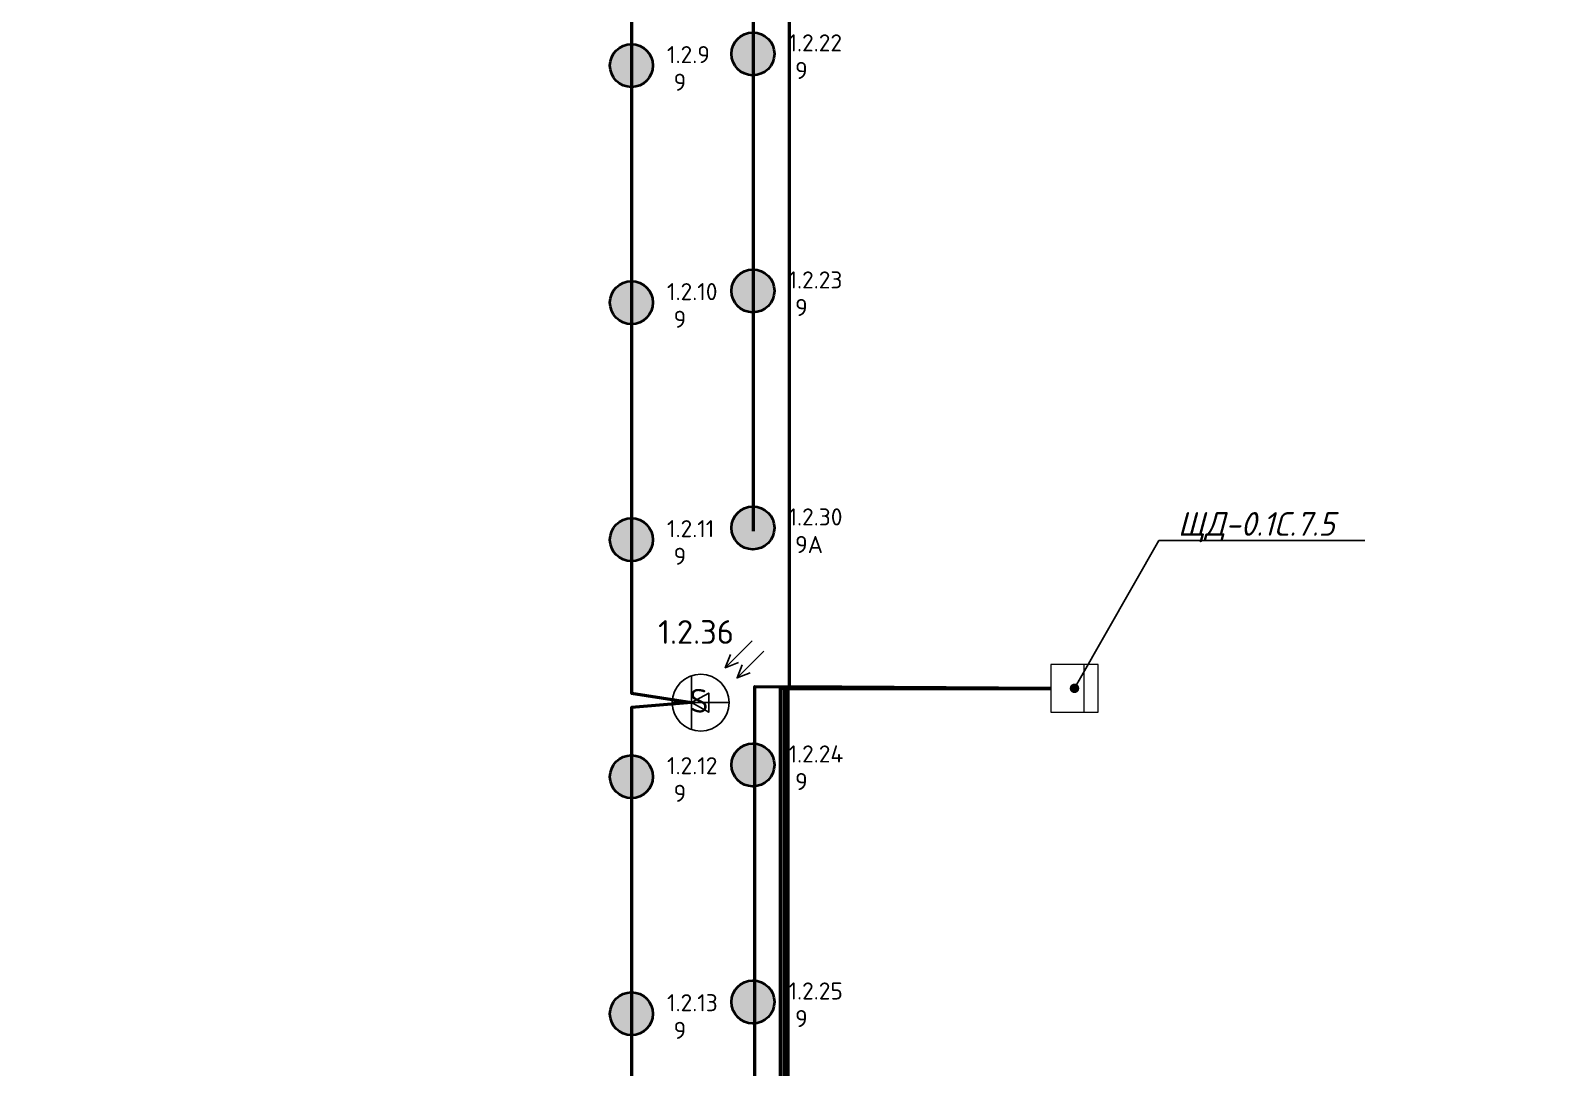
# Model space of a CAD drawing. Header units: millimetres. Extents: x -813692 to 807431, y 0 to 1813163.
# Drawn here: x -4200 to 11836, y 810732 to 821671 of the extents above; entities that cross this region are included whole.
import ezdxf
from ezdxf import colors
from ezdxf.entities.mleader import LeaderData, LeaderLine
from ezdxf.math import Vec2, Vec3

# ---------------------------------------------------------------- set-up
doc = ezdxf.new("R2010")
doc.units = ezdxf.units.MM
for name, color, linetype, lineweight in [('0_Авт.', 10, 'Continuous', 5), ('_АСУД_Щиты', 6, 'Continuous', 0), ('_Гр.ЩД-0.1С.7.5.I1.1', 6, 'Continuous', 50), ('_Гр.ЩД-0.1С.7.5.I1.2', 6, 'Continuous', 50), ('_Гр.ЩД-0.1С.7.5.I1.3', 6, 'Continuous', 50), ('_Гр.ЩД-0.1С.7.5.I1.4', 6, 'Continuous', 50), ('_Гр.ЩД-0.1С.7.5.I2.1', 6, 'Continuous', 50), ('_Гр.ЩД-0.1С.7.5.I2.2', 6, 'Continuous', 50), ('_Гр.ЩД-0.1С.7.5.I2.3', 6, 'Continuous', 50), ('_Гр.ЩД-0.1С.7.5.I2.4', 6, 'Continuous', 50), ('_Гр.ЩД-0.1С.7.5.I3.1', 6, 'Continuous', 50), ('_Гр.ЩД-0.1С.7.5.I3.2', 6, 'Continuous', 50), ('_Гр.ЩД-0.1С.7.5.I3.3', 6, 'Continuous', 50), ('_освещение_dali', 3, 'Continuous', 50), ('A-ANNO-DIMS', 7, 'Continuous', 9), ('АР_монолит', 252, 'Continuous', 50)]:
    doc.layers.add(name, color=color, linetype=linetype, lineweight=lineweight)
doc.layers.add('DLX_FL0_LUM 1', color=7, linetype='Continuous', lineweight=40, true_color=0x2419e6)
doc.layers.add('DLX_FL0_LUM 12', color=7, linetype='Continuous', lineweight=40, true_color=0xf75408)
doc.layers.add('Вставка', color=252, linetype='Continuous')
doc.styles.add('GOST 2.304', font='GOST Common.ttf')
doc.styles.add('TableTextStyle', font='isocpeur.ttf')
doc.styles.add('Шрифт - 200', font='GOST Common Italic.ttf', dxfattribs={"height": 200})
doc.linetypes.add('Truba', pattern='A,3e-05,[4,MSH_7,S=1,R=0,X=0,Y=0],-3.022072', length=3.022102)
doc.linetypes.add('Проводка в лотке', pattern='A,7.5,[130,ltypeshp.shx,S=0.5,R=0,X=0,Y=0],1,[130,ltypeshp.shx,S=1,R=90,X=0,Y=-0.5],1,[130,ltypeshp.shx,S=0.5,R=0,X=0,Y=0],7.5', length=17)
doc.dimstyles.new('М-200', dxfattribs={"dimtxt": 400, "dimasz": 160, "dimexe": 200, "dimexo": 400, "dimgap": 50, "dimtad": 1, "dimdec": 0, "dimzin": 0, "dimdsep": 46, "dimtxsty": 'GOST 2.304', "dimblk": 'ARCHTICK', "dimcen": 180, "dimdle": 200, "dimadec": 0, "dimazin": 0, "dimtfac": 1, "dimtdec": 0, "dimtmove": 1, "dimatfit": 0, "dimfxl": 1, "dimtolj": 1, "dimtzin": 0, "dimarcsym": 0})

# ---------------------------------------------------------------- blocks, each defined once
blk = doc.blocks.new('_ArchTick')
at = {"color": 0, "linetype": 'ByBlock', "const_width": 0.15}
blk.add_lwpolyline([(-0.5, -0.5), (0.5, 0.5)], dxfattribs=at)
blk = doc.blocks.new('*D38')
at = {"layer": 'A-ANNO-DIMS', "color": 0, "lineweight": -2, "transparency": 16777216}
blk.add_arc((-165703.7676731799, -113309.3101140604), 107894.1889250758, 269.9999981265246, 325.9999989582677, dxfattribs=at)
at = {"layer": 'Defpoints', "color": 0, "lineweight": 30, "transparency": 16777216}
for p in [(-165703.7676731799, -113309.3091635258), (-165703.7668851693, -113309.3106455803), (-75741.26265267245, -173989.7883267059), (-131170.9544618714, -215527.9034105485), (-165703.7712240207, -221903.312837654)]:
    blk.add_point(p, dxfattribs=at)
at = {"layer": 'A-ANNO-DIMS', "color": 0, "lineweight": -2, "transparency": 16777216, "xscale": 160, "yscale": 160, "zscale": 160}
for p, rotation in [((-76255.43229090606, -173642.9765130139), 55.99999895826774), ((-165703.771201138, -221203.4990391362), 179.9999981265246)]:
    blk.add_blockref('_ArchTick', p, dxfattribs=dict(at, rotation=rotation))
at = {"layer": 'A-ANNO-DIMS', "color": 0, "transparency": 16777216, "insert": (-114299.5111252726, -207821.9792714138), "char_height": 400, "attachment_point": 5, "rotation": 28.54121534937681, "style": 'GOST 2.304'}
blk.add_mtext('\\A1;56,0%%D', dxfattribs=at)
blk = doc.blocks.new('_Dot')
at = {"color": 0, "linetype": 'ByBlock', "lineweight": -2}
blk.add_line((-0.5, 0), (-1, 0), dxfattribs=at)
at = {"color": 0, "linetype": 'ByBlock', "const_width": 0.5}
blk.add_lwpolyline([(-0.25, 0, 1), (0.25, 0, 1)], format="xyb", close=True, dxfattribs=at)
blk = doc.blocks.new('A$C7830629c')
at = {"layer": '_АСУД_Щиты', "color": 3, "linetype": 'Continuous'}
for points in [[(250, -250), (250, 250), (-250, 250), (-250, -250)], [(250, -250), (250, 250), (100, 250), (100, -250)]]:
    blk.add_lwpolyline(points, close=True, dxfattribs=at)
blk = doc.blocks.new('A$C85fa3c5e')
at = {"layer": '0_Авт.', "color": 6, "lineweight": 25, "ltscale": 100}
for points in [[(5.417746751476443, 6.504526139769325), (2.58931962673023, 3.676099015023055), (3.1495424469515, 5.067555227666105)], [(5.417746751476443, 6.504526139769325), (2.58931962673023, 3.676099015023055), (3.980775839373337, 4.236321835244382)], [(6.65513414658335, 5.427814271205609), (3.826707021837137, 2.599387146459339), (4.386929842058407, 3.990843359102389)], [(6.65513414658335, 5.427814271205609), (3.826707021837137, 2.599387146459339), (5.218163234480244, 3.159609966680666)], [(-0.973161963223788, 2.837773034147467), (-0.9797434211436666, -2.835507508141315)], [(-3, 0), (3, 0)], [(-0.9762891355229613, 0), (0.849210957217224, 1.00349029789481), (0.849210957217224, -0.009745142086561742)], [(-0.9762891355229613, 0), (0.837584313495995, -1.022913873340165), (0.849210957217224, -0.009745142086565295)]]:
    blk.add_lwpolyline(points, dxfattribs=at)
blk.add_circle((0, 0), 3, dxfattribs=at)
blk = doc.blocks.new('DIC2')
at = {"lineweight": 0, "ltscale": 100, "style": 'TableTextStyle'}
for tag, p, height in [('S', (997.388352397812, 14832.82428771653), 250), ('9', (1796.747214070403, 13063.75614712783, 3), 180), ('9', (514.7993021522398, 12939.87122424459, 3), 180), ('9', (514.7993021522398, 10439.87122424459, 3), 180), ('9', (1796.747214070403, 10563.75614712783, 3), 180), ('9А', (1796.747214070403, 8063.756147127831, 3), 180), ('9', (514.7993021522398, 7939.871224244591, 3), 180), ('S', (1052.125692127648, 7335.253861581208), 250), ('9', (514.7993021522398, 5439.871224244591, 3), 180), ('9', (1796.747214070403, 5563.756147127831, 3), 180), ('9', (1796.747214070403, 3063.756147127831, 3), 180), ('9', (514.7993021522398, 2939.871224244591, 3), 180), ('9А', (1796.747214070432, 563.7561471278314, 3), 180), ('9', (514.7993021522398, 439.8712242445908, 3), 180), ('S', (1067.678135773008, -124.3135697443504), 250), ('9', (1796.747214070461, -1936.243852872169, 3), 180), ('9', (514.7993021522398, -2060.128775755409, 3), 180), ('9', (1796.747214070461, -4436.243852872169, 3), 180), ('9', (514.7993021522398, -4560.128775755409, 3), 180), ('9', (514.7993021522398, -7060.128775755409, 3), 180), ('9А', (1796.747214070461, -6936.243852872169, 3), 180), ('S', (1101.295176188693, -7656.551558650332), 250), ('9', (1796.747214070461, -9436.243852872169, 3), 180), ('9', (514.7993021522398, -9560.12877575541, 3), 180), ('9', (1796.747214070461, -11936.24385287217, 3), 180), ('9', (514.7993021522398, -12060.12877575541, 3), 180), ('9А', (1796.747214070461, -14436.24385287217, 3), 180), ('9', (514.7993021522398, -14560.12877575541, 3), 180), ('S', (1103.781284129877, -15133.94491510675), 250), ('9', (1796.74721407049, -16936.24385287217, 3), 180), ('9', (514.7993021522398, -17060.12877575541, 3), 180), ('9', (514.7993021522398, -19560.12877575541, 3), 180), ('9', (1796.74721407049, -19436.24385287217, 3), 180), ('9А', (1796.747214070519, -21936.24385287217, 3), 180), ('9', (514.7993021522398, -22060.12877575541, 3), 180), ('9', (1796.747214070519, -24436.24385287217, 3), 180), ('9', (514.7993021522398, -24560.12877575541, 3), 180)]:
    blk.add_attdef(tag, p, '', height=height, dxfattribs=at)
blk = doc.blocks.new('A$Cab2378fa')
at = {"lineweight": 25}
h = blk.add_hatch(color=256, dxfattribs=at)
h.paths.add_polyline_path([(162.3200226016343, -156.8074341095053, 0.442338187719691), (147.8289509192109, 177.7930304361507), (0, 0)])
h.paths.add_polyline_path([(-141.563621815294, -170.2577550872229), (0, 0), (-163.1532956101, 157.6124081457965, 0.4300962011212718)])
at = {"lineweight": 25, "true_color": 0xfff5f5}
h = blk.add_hatch(color=7, dxfattribs=at)
h.dxf.hatch_style = 1
h.paths.add_polyline_path([(0, 0), (-141.563621815294, -170.2577550872229, 0.1749231821694599), (2.967164162546396, -222.4173093796708, 0.1978084390242711), (162.3200226016343, -156.8074341095053)])
h.paths.add_polyline_path([(-163.1532956101, 157.6124081457965), (-0.005006659775972366, 0.004836623556911945), (147.8183996863663, 177.8018198814243, 0.1753976429270719), (2.967164162546396, 230.2278007939458, 0.2090141411030591)])
blk.add_circle((2.967164162546396, 3.905245705973357), 226.3225550869645)
blk = doc.blocks.new('Оси200')
at = {"layer": 'A-ANNO-DIMS'}
dim = blk.add_angular_dim_2l(base=(-131170.9544618714, -215527.9034105485), line1=((-165703.7668851693, -113309.3106455803), (-75741.26265267248, -173989.7883267059)), line2=((-165703.7676731799, -113309.3091635258), (-165703.7712240207, -221903.312837654)), text='56,0%%D', dimstyle='М-200', override={"dimadec": 2, "dimtmove": 2}, dxfattribs=at)
dim.commit()
dim.dimension.update_dxf_attribs({"geometry": '*D38', "text_midpoint": (-114299.5111252726, -207821.9792714138), "dimtype": 130})
blk = doc.blocks.new('A$C6724712c')
at = {"layer": 'A-ANNO-DIMS', "color": 18, "lineweight": 0, "true_color": 0x000000}
blk.add_blockref('Оси200', (433047.3781595706, 279674.7152285874), dxfattribs=at)

msp = doc.modelspace()

# ---------------------------------------------------------------- linework, layer by layer
at = {"layer": '_Гр.ЩД-0.1С.7.5.I1.4', "ltscale": 100}
msp.add_lwpolyline([(6563.444051677361, 814731.6488856014), (3783.471888104454, 814731.6488856014), (3783.471888104454, 801424.888365081)], dxfattribs=at)

# ---------------------------------------------------------------- next in the draw order: block references
at = {"layer": 'Вставка', "linetype": 'Truba', "lineweight": 30, "ltscale": 100}
msp.add_blockref('A$C6724712c', (-266052.3681996589, 717506.4920363114), dxfattribs=at)

# ---------------------------------------------------------------- next in the draw order: linework, layer by layer
at = {"layer": '_АСУД_Щиты', "ltscale": 100}
msp.add_lwpolyline([(22423.75983739541, 831695.5912408135), (19812.41205797074, 830759.731747847), (19585.77126730754, 831392.1321561064), (14736.2434155197, 829946.9427340627), (10261.25117342299, 829048.1873056572), (5567.400117462994, 828419.0182555832), (3807.792426576547, 828383.0354110345), (3807.804212939406, 814747.3165069995), (6563.444051677361, 814731.6488856014)], dxfattribs=at)
at = {"layer": '_Гр.ЩД-0.1С.7.5.I1.1', "ltscale": 100}
msp.add_lwpolyline([(6563.444051677361, 814731.6488856014), (3807.792426576547, 814744.857589792), (3807.792426576547, 845300), (3420, 845300), (3420, 852050), (3025.92112430361, 852081.5472199445), (3407.269665647259, 852147.6335388706), (3407.269665647259, 853809.6673201213), (4692.911411772852, 853783.9544848154), (4698.120634267107, 853430.1354917758), (4700, 859974.4849300729), (3420, 859870), (3417.561280662504, 855525.6997632836), (3430, 856290), (3420, 856360), (3420, 863884.4341535163), (4690, 863974.4341535163), (4670, 865700), (4670, 866515.1249490753), (3420, 866475.1249490753), (3420, 867670), (2130, 867550), (2138.87889277935, 846273.4489454604)], dxfattribs=at)
at = {"layer": '_Гр.ЩД-0.1С.7.5.I1.2', "ltscale": 100}
msp.add_lwpolyline([(3427.878592405468, 816390.5491381171), (3430, 844560), (2140, 844560), (2140, 844560), (2140, 837130), (2677.643882411226, 837081.0441760314), (2140, 837060), (2140, 829630), (2709.452484331184, 829581.1116288118), (2140, 829540), (2140, 822180), (2760, 822081.1790815922), (2140, 822050), (2140, 814680), (2773.053201095477, 814581.2465343727), (2140, 814530), (2140, 807150), (2140, 804490), (3440, 804490), (3440, 814750), (3803.807355610748, 814747.3392317571), (6563.444051677361, 814731.6488856014)], dxfattribs=at)
at = {"layer": '_Гр.ЩД-0.1С.7.5.I1.3', "ltscale": 100}
msp.add_lwpolyline([(6563.444051677361, 814731.6488856014), (3710, 814731.6488856014), (3710, 807020), (3030, 807020), (3420, 806970), (3420, 803943.8995082076), (2142.38481191732, 803943.8995082076), (2142.38481191732, 792711.8503029696)], dxfattribs=at)
at = {"layer": '_Гр.ЩД-0.1С.7.5.I2.1', "ltscale": 100}
msp.add_lwpolyline([(6563.444051677361, 814731.6488856014), (3788.522788558155, 814731.6488856014), (3788.522788558155, 801453.3546060785)], dxfattribs=at)
at = {"layer": '_Гр.ЩД-0.1С.7.5.I2.2', "ltscale": 100}
msp.add_lwpolyline([(6563.444051677361, 814731.6488856014), (3783.471888104454, 814731.6488856014), (3783.471888104454, 801423.1870607478)], dxfattribs=at)
at = {"layer": '_Гр.ЩД-0.1С.7.5.I2.3', "ltscale": 100}
msp.add_lwpolyline([(6563.444051677361, 814731.6488856014), (3748.224525915459, 814731.6488856014), (3748.224525915459, 801407.3011843017)], dxfattribs=at)
at = {"layer": '_Гр.ЩД-0.1С.7.5.I2.4', "ltscale": 100}
msp.add_lwpolyline([(6563.444051677361, 814731.6488856014), (3807.792426576547, 814744.857589792), (3807.792426576547, 828383.0354112731)], dxfattribs=at)
at = {"layer": '_Гр.ЩД-0.1С.7.5.I3.1', "ltscale": 100}
msp.add_lwpolyline([(6563.444051677361, 814731.6488856014), (3807.804212939406, 814747.3165069994), (3807.792426576547, 828383.0354112731), (5567.400117452436, 828419.0182555818), (10295.18288068898, 829052.3535954346), (14736.24341551969, 829946.9427340627), (19078.39737941856, 831221.1672209713), (19610.74713785449, 831391.1824946208), (22302.67740167381, 822962.2431710556), (26768.0403869927, 824679.073064329), (26944.57337198166, 824348.5585888206), (29792.83217264005, 817704.6969065012), (31984.75861736014, 818757.899342814), (32656.51847403497, 817337.10758746), (33341.68963630638, 817643.1428459239), (35142.17091194526, 818574.791617563), (37117.38964855723, 819380.5749922586)], dxfattribs=at)
at = {"layer": '_Гр.ЩД-0.1С.7.5.I3.2', "ltscale": 100}
msp.add_lwpolyline([(6563.444051677361, 814731.6488856014), (3807.792426576526, 814744.857589792), (3807.792426576547, 828383.0354111779), (5567.400117452437, 828419.0182555818), (10300.85029443029, 829053.4952161663), (14736.24341551969, 829946.9427340627), (19608.04669331348, 831399.6380937456), (22302.67740169472, 822962.2431710636), (26768.0403869927, 824679.073064329), (27036.14732830872, 824098.9212588118), (29792.83217264005, 817704.6969065012), (35077.60489339277, 820328.989047572), (40155.72438822934, 823256.702388399)], dxfattribs=at)
at = {"layer": '_Гр.ЩД-0.1С.7.5.I3.3', "ltscale": 100}
msp.add_lwpolyline([(35830.64830647829, 791648.6465470521), (35070.54187560268, 793693.8912905869), (31746.50467181951, 792506.7397015919), (32434.72333169871, 790447.7734915264), (30180.13114660119, 789726.6507282383), (29328.34373165165, 792503.963833339), (29032.77090491239, 793457.1628183718), (28109.96920854476, 793177.6929211424), (27999.26858466424, 793549.5683544831), (22154.86451683566, 800879.0018619117), (14908.24520252804, 801020.0806513617), (5343.883209193125, 802306.9890289762), (5343.883209193125, 801423.1870607478), (3788.522788558155, 801453.3546060785), (3788.522788558155, 814731.6488856014), (6563.444051677361, 814731.6488856014)], dxfattribs=at)

# ---------------------------------------------------------------- next in the draw order: block references
at = {"color": 3, "lineweight": 50, "ltscale": 100}
msp.add_blockref('A$C7830629c', (6813.444051677361, 814731.6488856014), dxfattribs=at)
at = {"layer": '0_Авт.', "color": 3, "linetype": 'Проводка в лотке', "ltscale": 100, "xscale": 100, "yscale": 100, "zscale": 100}
msp.add_blockref('A$C85fa3c5e', (2870.698601723393, 814581.2465343727), dxfattribs=at)
at = {"layer": '_Гр.ЩД-0.1С.7.5.I1.2', "lineweight": 0}
ref = msp.add_blockref('DIC2', (2000, 830886.2187008848), dxfattribs=at)
ref.add_attrib('9', '1.2.9', (2514.79930215224, 821326.0899251294, 3), dxfattribs={"layer": '0', "lineweight": 0, "ltscale": 100, "height": 180, "style": 'TableTextStyle'})
ref.add_attrib('9', '1.2.10', (2514.79930215224, 818826.0899251294, 3), dxfattribs={"layer": '0', "lineweight": 0, "ltscale": 100, "height": 180, "style": 'TableTextStyle'})
ref.add_attrib('9', '1.2.11', (2514.79930215224, 816326.0899251294, 3), dxfattribs={"layer": '0', "lineweight": 0, "ltscale": 100, "height": 180, "style": 'TableTextStyle'})
ref.add_attrib('9', '1.2.12', (2514.79930215224, 813826.0899251294, 3), dxfattribs={"layer": '0', "lineweight": 0, "ltscale": 100, "height": 180, "style": 'TableTextStyle'})
ref.add_attrib('9', '1.2.13', (2514.79930215224, 811326.0899251294, 3), dxfattribs={"layer": '0', "lineweight": 0, "ltscale": 100, "height": 180, "style": 'TableTextStyle'})
ref.add_attrib('9', '1.2.22', (3796.747214070461, 821449.9748480127, 3), dxfattribs={"layer": '0', "lineweight": 0, "ltscale": 100, "height": 180, "style": 'TableTextStyle'})
ref.add_attrib('9', '1.2.23', (3796.747214070461, 818949.9748480127, 3), dxfattribs={"layer": '0', "lineweight": 0, "ltscale": 100, "height": 180, "style": 'TableTextStyle'})
ref.add_attrib('9', '1.2.24', (3796.74721407049, 813949.9748480127, 3), dxfattribs={"layer": '0', "lineweight": 0, "ltscale": 100, "height": 180, "style": 'TableTextStyle'})
ref.add_attrib('9', '1.2.25', (3796.74721407049, 811449.9748480127, 3), dxfattribs={"layer": '0', "lineweight": 0, "ltscale": 100, "height": 180, "style": 'TableTextStyle'})
ref.add_attrib('9А', '1.2.30', (3796.747214070461, 816449.9748480127, 3), dxfattribs={"layer": '0', "lineweight": 0, "ltscale": 100, "height": 180, "style": 'TableTextStyle'})
ref.add_attrib('S', '1.2.36', (2421.154902081937, 815201.3796248739), dxfattribs={"layer": '0', "lineweight": 0, "ltscale": 100, "height": 250, "style": 'TableTextStyle'})
at = {"layer": 'DLX_FL0_LUM 1', "ltscale": 100}
for p in [(3418.780049531494, 821419.8509014214), (2136.832137613273, 821295.9659785382), (3418.780049531494, 818919.8509014214), (2136.832137613273, 818795.9659785382), (2136.832137613273, 816295.9659785382), (2136.832137613273, 813795.9659785382), (3418.780049531523, 813919.8509014214), (3418.780049531523, 811419.8509014214), (2136.832137613273, 811295.9659785382)]:
    msp.add_blockref('A$Cab2378fa', p, dxfattribs=at)
at = {"layer": 'DLX_FL0_LUM 12', "ltscale": 100}
msp.add_blockref('A$Cab2378fa', (3418.780049531494, 816419.8509014214), dxfattribs=at)

# ---------------------------------------------------------------- next in the draw order: texts
at = {"layer": '_освещение_dali', "color": 7, "style": 'TableTextStyle'}
for s, p in [('9', (2584.241921826193, 821034.8757742499, 3)), ('9', (3866.189833744414, 821158.7606971331, 3)), ('9', (3866.189833744414, 818658.7606971331, 3)), ('9', (2584.241921826193, 818534.8757742499, 3)), ('9А', (3866.189833744414, 816158.7606971331, 3)), ('9', (2584.241921826193, 816034.8757742499, 3)), ('9', (3866.189833744444, 813658.7606971331, 3)), ('9', (2584.241921826193, 813534.8757742499, 3)), ('9', (3866.189833744444, 811158.7606971331, 3)), ('9', (2584.241921826193, 811034.8757742499, 3))]:
    msp.add_text(s, height=180, dxfattribs=at).set_placement(p)
at = {"layer": 'Defpoints', "color": 254, "true_color": 0xf4c5b6, "style": 'TableTextStyle'}
msp.add_text('S', height=250, dxfattribs=at).set_placement((2753.781284129923, 814476.0550848932))

# ---------------------------------------------------------------- next in the draw order: leaders
at = {"color": 3}
ml = msp.add_multileader_mtext('Standard', dxfattribs=at)
ml.set_content('ЩД-0.1С.7.5', color=3, style='Шрифт - 200')
ml.set_leader_properties()
ml.set_arrow_properties(name='DOT')
ml.build(insert=Vec2(0, 0))
ml.multileader.update_dxf_attribs({"has_dogleg": 0, "text_left_attachment_type": 6, "text_right_attachment_type": 6, "arrow_head_size": 100})
ctx = ml.context
ctx.base_point, ctx.char_height, ctx.arrow_head_size, ctx.landing_gap_size, ctx.plane_origin = Vec3(7703.526693556458, 816290.9864295758), 250, 100, 200, Vec3(92704.76239315083, 944032.9317574981)
ctx.left_attachment, ctx.right_attachment = 6, 6
notes = []
notes.append((ctx, [(0, (1, 1, 0), (7695.526693556458, 816290.9864295758), (1, 0), 8, [(1, [(6813.444051677361, 814731.6488856014)], 0, [])])]))
ctx.mtext.insert, ctx.mtext.flow_direction = Vec3(7903.526693556458, 816590.9864295758), 5
for ctx, leaders in notes:
    for number, flags, end, landing, length, lines in leaders:
        leader = LeaderData()
        leader.index, (leader.has_last_leader_line, leader.has_dogleg_vector, leader.attachment_direction) = number, flags
        leader.last_leader_point, leader.dogleg_vector, leader.dogleg_length = Vec3(end), Vec3(landing), length
        for number, points, colour, breaks in lines:
            line = LeaderLine()
            line.index, line.vertices, line.color, line.breaks = number, Vec3.list(points), colors.encode_raw_color(colour), breaks
            leader.lines.append(line)
        ctx.leaders.append(leader)

doc.saveas('drawing.dxf')
